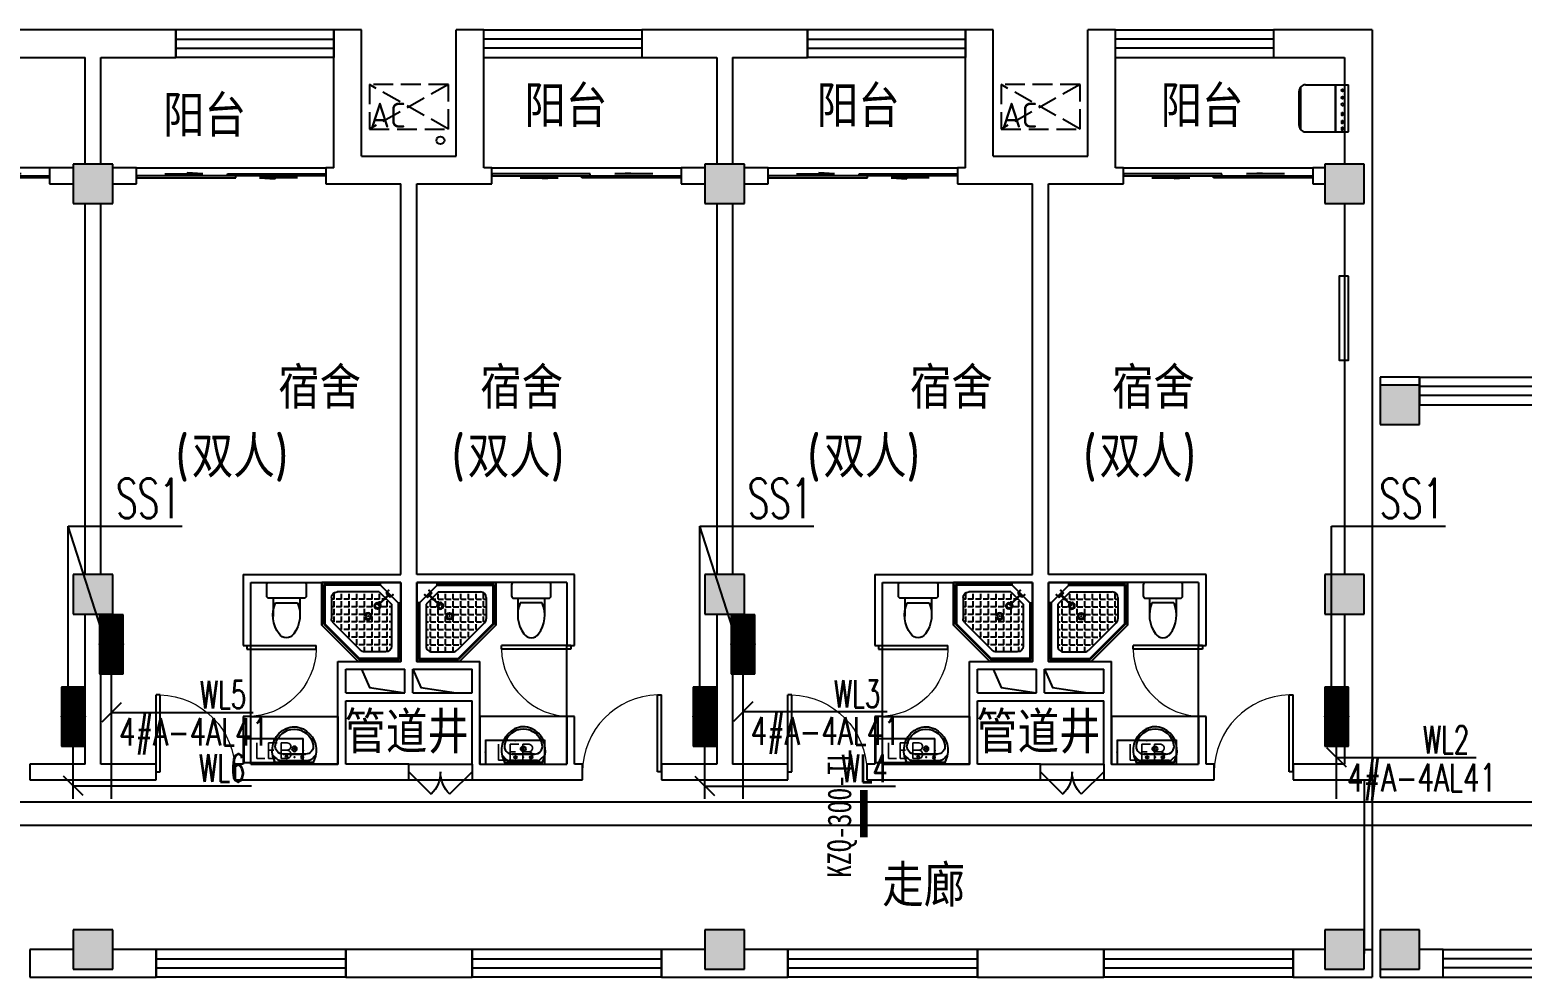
# Model space of a CAD drawing. Extents: x 1725663 to 4653551, y -550461 to 248782.
# Drawn here: x 2091750 to 2110650, y -459237 to -447237 of the extents above; entities that cross this region are included whole.
import ezdxf
from ezdxf.enums import TextEntityAlignment as Align

# ---------------------------------------------------------------- set-up
doc = ezdxf.new("R2010")
doc.units = 0
doc.header["$LTSCALE"] = 1000
doc.linetypes.add('DASH', pattern=[0.35, 0.25, -0.1])
for name, color, linetype in [('0-底图', 7, 'Continuous'), ('0000集水坑', 4, 'Continuous'), ('A-Fixt', 81, 'Continuous'), ('CABLETRAY', 4, 'Continuous'), ('CLAYER', 7, 'Continuous'), ('COLUMN', 255, 'Continuous'), ('DIM-照明', 3, 'Continuous'), ('DIM-箱柜', 7, 'Continuous'), ('DOOR_FIRE', 4, 'Continuous'), ('EQUIP-箱柜', 3, 'Continuous'), ('fur', 253, 'Continuous'), ('PUB_HATCH', 8, 'Continuous'), ('PUB_TEXT', 7, 'Continuous'), ('TEL_TEXT', 7, 'Continuous'), ('WALL', 2, 'Continuous'), ('WINDOW', 4, 'Continuous'), ('WIRE-照明', 6, 'Continuous'), ('抗震支吊架', 2, 'Continuous'), ('洁具', 213, 'Continuous'), ('空调外机', 211, 'Continuous'), ('配景', 3, 'Continuous')]:
    doc.layers.add(name, color=color, linetype=linetype)
doc.styles.add('_TEL_DIM', font='SIMPLEX', dxfattribs={"width": 0.8, "height": 3.5, "bigfont": 'HZTXT'})
doc.styles.add('kzcad', font='', dxfattribs={"width": 0.8})
doc.styles.get("Standard").update_dxf_attribs({"font": 'geniso.shx', "bigfont": 'hztxt.shx'})
doc.styles.get('kzcad').set_extended_font_data('SimSun')

# ---------------------------------------------------------------- blocks, each defined once
blk = doc.blocks.new('*X490')
at = {"color": 0}
for p, q in [((-250, 33), (-83, 200)), ((-250, 68), (-118, 200)), ((-250, 104), (-154, 200)), ((-250, 139), (-189, 200)), ((-250, 174), (-224, 200)), ((-247, 0), (-47, 200)), ((-212, 0), (-12, 200)), ((-177, 0), (23, 200)), ((-141, 0), (59, 200)), ((-106, 0), (94, 200)), ((-71, 0), (129, 200)), ((-35, 0), (165, 200)), ((0, 0), (200, 200)), ((35, 0), (235, 200)), ((71, 0), (250, 179)), ((106, 0), (250, 144)), ((141, 0), (250, 109)), ((177, 0), (250, 73)), ((212, 0), (250, 38)), ((247, 0), (250, 3))]:
    blk.add_line(p, q, dxfattribs=at)
blk = doc.blocks.new('$equip$00002943')
for p, q in [((-0.75, 0.6), (-0.75, 0)), ((0.75, 0.6), (-0.75, 0.6)), ((0.75, 0), (0.75, 0.6)), ((-0.75, 0), (0.75, 0))]:
    blk.add_line(p, q)
for points, const_width in [([(-0.75, 0.3), (0.75, 0.3)], 0.6), ([(-0.75, 0.6), (-0.75, 0), (0.75, 0), (0.75, 0.6), (-0.75, 0.6), (-0.75, 0)], 0.02)]:
    blk.add_lwpolyline(points, dxfattribs=dict(const_width=const_width))
for p in [(0, 0.6), (-0.75, 0.3), (0, 0), (0.75, 0.3)]:
    blk.add_point(p)
at = {"xscale": 0.00300000000061118, "yscale": 0.00300000000061118, "zscale": 0.00300000000061118}
blk.add_blockref('*X490', (0, 0), dxfattribs=at)
at = {"color": 7, "style": '_TEL_DIM', "flags": 1}
for tag in ['A', 'REMARK']:
    blk.add_attdef(tag, text='', height=0.00002, dxfattribs=at).set_placement((0, 0), align=Align.MIDDLE_CENTER)
blk = doc.blocks.new('$equip$00002908')
for p, q in [((0.75, 0.6), (-0.75, 0.6)), ((-0.75, 0.6), (-0.75, 0)), ((0.75, 0), (0.75, 0.6)), ((-0.75, 0), (0.75, 0))]:
    blk.add_line(p, q)
at = {"const_width": 0.04}
blk.add_lwpolyline([(-0.75, 0.6), (-0.75, 0), (0.75, 0), (0.75, 0.6), (-0.75, 0.6), (-0.75, 0)], dxfattribs=at)
for p in [(0, 0.6), (-0.75, 0.3), (0, 0), (0.75, 0.3)]:
    blk.add_point(p)
at = {"color": 7, "style": '_TEL_DIM'}
blk.add_attdef('$TEXT$', text='', height=0.4, dxfattribs=at).set_placement((0, 0.3), align=Align.MIDDLE_CENTER)
at = {"color": 7, "style": '_TEL_DIM', "flags": 1}
for tag in ['A', 'REMARK']:
    blk.add_attdef(tag, text='', height=0.00002, dxfattribs=at).set_placement((0, 0), align=Align.MIDDLE_CENTER)
blk = doc.blocks.new('2t21gqw')
at = {"layer": '0000集水坑'}
blk.add_circle((36400, 400), 50, dxfattribs=at)
blk = doc.blocks.new('1F平面-CAD导入_dwg_Drawing4_t3_dwg_$plan$00001613-474159-1F-927810-1F')
at = {"layer": '洁具'}
for p, q in [((-30, 250), (-170, 250)), ((-200, 170), (-430, 170)), ((-260, -140), (-260, 140)), ((-200, -170), (-200, -220)), ((-170, -250), (-30, -250))]:
    blk.add_line(p, q, dxfattribs=at)
for points in [[(-200, 220), (-200, 170), (-200, -170), (-430, -170)], [(0, -220), (0, 220)]]:
    blk.add_lwpolyline(points, dxfattribs=at)
for centre, radius, start, end in [((-170, 220), 30, 90, 180), ((-30, 220), 30, 0, 90), ((-590, 0), 110, 123.4509, 236.5491), ((-413, -227), 398, 67.4505, 126.6381), ((-413, 227), 398, 233.3619, 292.5495), ((-170, -220), 30, 180, 270), ((-30, -220), 30, 270, 0)]:
    blk.add_arc(centre, radius, start, end, dxfattribs=at)
blk = doc.blocks.new('$lvtry$00000169')
at = {"color": 0}
for p, q in [((259, -36), (259, 0)), ((259, -36), (36, -259)), ((276, -120), (120, -276)), ((144, -151), (291, -298)), ((151, -144), (298, -291)), ((259, -24), (976, -24)), ((259, -36), (964, -36)), ((270, -213), (270, -143)), ((276, -120), (808, -120)), ((366, -213), (366, -143)), ((462, -213), (462, -143)), ((558, -213), (558, -143)), ((655, -213), (655, -143)), ((751, -213), (751, -143)), ((847, -213), (847, -143)), ((964, -36), (976, -24)), ((964, -36), (964, -525)), ((976, -24), (976, -530)), ((36, -259), (0, -259)), ((24, -259), (24, -976)), ((36, -259), (36, -964)), ((120, -276), (120, -808)), ((120, -309), (147, -309)), ((173, -309), (173, -239)), ((173, -309), (243, -309)), ((173, -405), (173, -335)), ((183, -213), (205, -213)), ((220, -213), (243, -213)), ((270, -213), (340, -213)), ((270, -263), (270, -239)), ((270, -405), (270, -335)), ((334, -309), (340, -309)), ((366, -213), (436, -213)), ((366, -309), (366, -239)), ((366, -309), (436, -309)), ((366, -405), (366, -335)), ((462, -213), (532, -213)), ((462, -309), (462, -239)), ((462, -309), (532, -309)), ((462, -405), (462, -335)), ((558, -213), (628, -213)), ((558, -309), (558, -239)), ((558, -309), (628, -309)), ((558, -405), (558, -335)), ((655, -213), (725, -213)), ((655, -309), (655, -239)), ((655, -309), (725, -309)), ((655, -405), (655, -335)), ((751, -213), (821, -213)), ((751, -309), (751, -239)), ((751, -309), (821, -309)), ((751, -405), (751, -335)), ((847, -213), (880, -213)), ((847, -309), (847, -239)), ((847, -309), (880, -309)), ((847, -405), (847, -335)), ((880, -192), (880, -460)), ((120, -405), (147, -405)), ((120, -501), (147, -501)), ((173, -405), (243, -405)), ((173, -501), (173, -431)), ((173, -501), (243, -501)), ((173, -598), (173, -528)), ((270, -405), (340, -405)), ((270, -501), (270, -431)), ((270, -501), (340, -501)), ((270, -598), (270, -528)), ((366, -405), (379, -405)), ((366, -501), (366, -431)), ((366, -501), (436, -501)), ((366, -598), (366, -528)), ((462, -405), (532, -405)), ((462, -501), (462, -431)), ((462, -501), (532, -501)), ((462, -598), (462, -528)), ((859, -511), (511, -859)), ((964, -525), (525, -964)), ((976, -530), (530, -976)), ((558, -405), (628, -405)), ((558, -501), (558, -431)), ((558, -501), (628, -501)), ((558, -598), (558, -528)), ((655, -405), (725, -405)), ((655, -501), (655, -431)), ((655, -501), (725, -501)), ((655, -598), (655, -528)), ((751, -405), (821, -405)), ((751, -501), (751, -431)), ((751, -501), (821, -501)), ((751, -598), (751, -528)), ((847, -405), (880, -405)), ((847, -501), (847, -431)), ((847, -501), (867, -501)), ((964, -525), (976, -530)), ((120, -598), (147, -598)), ((120, -694), (147, -694)), ((173, -598), (243, -598)), ((173, -694), (173, -624)), ((173, -694), (243, -694)), ((173, -790), (173, -720)), ((270, -598), (340, -598)), ((270, -694), (270, -624)), ((270, -694), (340, -694)), ((270, -790), (270, -720)), ((366, -598), (436, -598)), ((366, -694), (366, -624)), ((366, -694), (436, -694)), ((366, -790), (366, -720)), ((462, -598), (532, -598)), ((462, -694), (462, -624)), ((462, -694), (532, -694)), ((462, -790), (462, -720)), ((558, -598), (628, -598)), ((558, -694), (558, -624)), ((558, -694), (628, -694)), ((558, -790), (558, -720)), ((655, -598), (725, -598)), ((655, -694), (655, -624)), ((655, -694), (676, -694)), ((751, -598), (773, -598)), ((120, -790), (147, -790)), ((173, -790), (243, -790)), ((173, -878), (173, -816)), ((192, -880), (460, -880)), ((270, -790), (340, -790)), ((270, -880), (270, -816)), ((366, -790), (436, -790)), ((366, -880), (366, -816)), ((462, -790), (532, -790)), ((462, -880), (462, -816)), ((558, -790), (580, -790)), ((36, -964), (24, -976)), ((24, -976), (530, -976)), ((36, -964), (525, -964)), ((525, -964), (530, -976))]:
    blk.add_line(p, q, dxfattribs=at)
blk.add_lwpolyline([(0, 0), (0, -1000), (540, -1000), (1000, -540), (1000, 0)], close=True)
for points in [[(0, 0), (0, -1000)], [(0, 0), (1000, 0)], [(1000, 0), (1000, -540)], [(136, -190), (148, -178), (132, -162), (121, -174)], [(190, -136), (178, -148), (162, -132), (174, -121)], [(1000, -540), (540, -1000)], [(0, -1000), (540, -1000)]]:
    blk.add_lwpolyline(points, close=True, dxfattribs=at)
for radius in [43.8, 31.1]:
    blk.add_circle((416, -428), radius, dxfattribs=at)
for centre, radius, start, end in [((808, -192), 72, 0, 90), ((296, -296), 40.6, 142.583, 128.4197), ((296, -296), 28.6, 145.828, 125.6599), ((808, -460), 72, 315, 0), ((192, -808), 72, 180, 270), ((460, -808), 72, 270, 315)]:
    blk.add_arc(centre, radius, start, end, dxfattribs=at)
for p in [(103, -156, 0), (156, -102, 0), (416, -428, 0)]:
    blk.add_point(p, dxfattribs=at)
blk = doc.blocks.new('$lvtry$00000178')
at = {"color": 0}
for p, q in [((-238, 0), (238, 0)), ((-214, -36), (-272, -91)), ((-180, -23), (180, -23)), ((-142, -105), (140, -105)), ((140, -105), (-142, -105)), ((216, -37), (268, -91))]:
    blk.add_line(p, q, dxfattribs=at)
blk.add_lwpolyline([(-104, -430, 0.224698), (110, -425, 0.348046), (269, -79), (239, 0), (-241, 0), (-271, -79, 0.356844)], format="xyb", close=True, dxfattribs=at)
for centre, radius in [((-100, -65), 16.3), ((1, -172), 31.6), ((100, -65), 16.3)]:
    blk.add_circle(centre, radius, dxfattribs=at)
at = {"color": 0, "lineweight": 13}
blk.add_circle((1, -172), 23, dxfattribs=at)
at = {"color": 0}
for centre, radius, start, end in [((-142, -205), 100, 90, 190.5602), ((-180, -73), 50, 90, 133.181), ((140, -205), 100, 349.4398, 90), ((180, -73), 50, 44.5607, 90), ((-1, -179), 243, 190.5602, 349.4398)]:
    blk.add_arc(centre, radius, start, end, dxfattribs=at)
for p in [(0, -65), (1, -172)]:
    blk.add_point(p, dxfattribs=at)
blk = doc.blocks.new('A$C70365C93')
at = {"layer": '洁具'}
blk.add_lwpolyline([(-1900, 2300), (-1900, 1700), (-800, 1700), (-800, 2300)], close=True, dxfattribs=at)
blk.add_blockref('$lvtry$00000178', (-1350, 2280), dxfattribs=at)
at = {"layer": '洁具', "rotation": 180}
blk.add_blockref('$lvtry$00000169', (0, 0), dxfattribs=at)
at = {"layer": '洁具', "extrusion": (0, 0, -1), "xscale": -1, "zscale": -1, "rotation": 90}
blk.add_blockref('1F平面-CAD导入_dwg_Drawing4_t3_dwg_$plan$00001613-474159-1F-927810-1F', (1450, 0), dxfattribs=at)
blk = doc.blocks.new('A$C61295E98')
at = {"color": 3}
for p, q in [((544, 598), (0, 598)), ((0, 598), (0, 0)), ((161, 598), (161, 0)), ((170, 0), (170, 598)), ((603, 572), (603, 26)), ((624, 518), (624, 80)), ((544, 0), (0, 0))]:
    blk.add_line(p, q, dxfattribs=at)
for points in [[(82, 540), (75, 540), (75, 577), (82, 577)], [(82, 453), (75, 453), (75, 490), (82, 490)], [(82, 353), (75, 353), (75, 389), (82, 389)]]:
    blk.add_lwpolyline(points, close=True, dxfattribs=at)
for centre in [(74, 250), (74, 164), (74, 71)]:
    blk.add_circle(centre, 15.7, dxfattribs=at)
for centre, start, end in [((544, 518), 360, 90), ((544, 80), 270, 0)]:
    blk.add_arc(centre, 80, start, end, dxfattribs=at)
blk = doc.blocks.new('A$Cf5a72a1b')
at = {"layer": '空调外机', "linetype": 'DASH'}
for p, q in [((1000, 563), (0, 0)), ((1000, 0), (0, 563))]:
    blk.add_line(p, q, dxfattribs=at)
blk.add_lwpolyline([(1000, 563), (0, 563), (0, 0), (1000, 0)], close=True, dxfattribs=at)
at = {"layer": 'PUB_TEXT'}
blk.add_text('AC', height=315, dxfattribs=at).set_placement((5, 18))
blk = doc.blocks.new('$WINLIB2D$00000001')
at = {"color": 0}
for points in [[(-0.5, 0.5), (-0.5, -0.5)], [(-0.5, 0.5), (0.5, 0.5)], [(0.5, -0.5), (0.5, 0.5)], [(0.5, 0.1667), (-0.5, 0.1667)], [(0.5, -0.1667), (-0.5, -0.1667)], [(-0.5, -0.5), (0.5, -0.5)]]:
    blk.add_lwpolyline(points, dxfattribs=at)
blk = doc.blocks.new('$DorLib2D$00000131')
at = {"color": 0, "linetype": 'Continuous'}
for p, q in [((0.15, 0.125), (0.2319, 0.1973)), ((0.2319, 0.1973), (0.2319, 0.125)), ((-0.5, 0.125), (-0.5, 0)), ((0.0192, 0.125), (-0.5, 0.125)), ((0.0192, 0), (0.0192, 0.125)), ((0.35, 0.125), (0.15, 0.125)), ((-0.5, 0), (0.0192, 0)), ((-0.024, 0), (0.5, 0)), ((-0.024, -0.125), (-0.024, 0)), ((0.5, 0), (0.5, -0.125)), ((-0.35, -0.125), (-0.15, -0.125)), ((-0.2319, -0.1973), (-0.2319, -0.125)), ((-0.15, -0.125), (-0.2319, -0.1973)), ((0.5, -0.125), (-0.024, -0.125))]:
    blk.add_line(p, q, dxfattribs=at)
blk = doc.blocks.new('$DorLib2D$00000116')
at = {"color": 0}
for p, q in [((-0.5, 0), (-0.146, 0.354)), ((0.5, 0), (0.146, 0.354))]:
    blk.add_line(p, q, dxfattribs=at)
for centre, start, end in [((-0.5, 0), 0, 45), ((0.5, 0), 135, 180)]:
    blk.add_arc(centre, 0.5, start, end, dxfattribs=at)
blk = doc.blocks.new('$DorLib2D$00000001')
for p, q in [((0.45, 0.975), (0.5, 0.975)), ((0.45, 0), (0.45, 0.975)), ((0.5, 0), (0.5, 0.975)), ((0.5, 0), (0.45, 0))]:
    blk.add_line(p, q)
at = {"lineweight": 13}
blk.add_arc((0.475, 0), 0.975, 91.4693, 180, dxfattribs=at)
blk = doc.blocks.new('gkhkjk')
at = {"layer": 'PUB_HATCH'}
for points in [[(1529557, -367803.8), (1529057, -367803.8), (1529057, -368303.8), (1529557, -368303.8)], [(1537557, -367803.8), (1537057, -367803.8), (1537057, -368303.8), (1537557, -368303.8)], [(1545407, -367803.8), (1544907, -367803.8), (1544907, -368303.8), (1545407, -368303.8)], [(1546107, -370603.8), (1545607, -370603.8), (1545607, -371103.8), (1546107, -371103.8)], [(1529557, -373003.8), (1529057, -373003.8), (1529057, -373503.8), (1529557, -373503.8)], [(1537557, -373003.8), (1537057, -373003.8), (1537057, -373503.8), (1537557, -373503.8)], [(1545407, -373003.8), (1544907, -373003.8), (1544907, -373503.8), (1545407, -373503.8)], [(1529557, -377503.8), (1529057, -377503.8), (1529057, -378003.8), (1529557, -378003.8)], [(1537557, -377503.8), (1537057, -377503.8), (1537057, -378003.8), (1537557, -378003.8)], [(1545407, -377503.8), (1544907, -377503.8), (1544907, -378003.8), (1545407, -378003.8)], [(1546107, -377503.8), (1545607, -377503.8), (1545607, -378003.8), (1546107, -378003.8)]]:
    blk.add_hatch(color=256, dxfattribs=at).paths.add_polyline_path(points)
for points in [[(1532707, -374203.8), (1532810.6, -374434.1), (1533257, -374503.8)], [(1533357, -374203.8), (1533460.6, -374434.1), (1533907, -374503.8)], [(1540707, -374203.8), (1540810.6, -374434.1), (1541257, -374503.8)], [(1541357, -374203.8), (1541460.6, -374434.1), (1541907, -374503.8)]]:
    blk.add_lwpolyline(points)
at = {"layer": 'A-Fixt'}
blk.add_lwpolyline([(1545207, -369222.6), (1545090.3, -369222.6), (1545090.3, -370289.1), (1545207, -370289.1)], close=True, dxfattribs=at)
at = {"layer": 'COLUMN'}
for p, q in [((1529557, -367803.8), (1529057, -367803.8)), ((1529057, -367803.8), (1529057, -368303.8)), ((1529557, -368303.8), (1529557, -367803.8)), ((1537557, -367803.8), (1537057, -367803.8)), ((1537057, -367803.8), (1537057, -368303.8)), ((1537557, -368303.8), (1537557, -367803.8)), ((1545407, -367803.8), (1544907, -367803.8)), ((1544907, -367803.8), (1544907, -368303.8)), ((1545407, -368303.8), (1545407, -367803.8)), ((1529057, -368303.8), (1529557, -368303.8)), ((1537057, -368303.8), (1537557, -368303.8)), ((1544907, -368303.8), (1545407, -368303.8)), ((1546107, -370603.8), (1545607, -370603.8)), ((1545607, -370603.8), (1545607, -371103.8)), ((1546107, -371103.8), (1546107, -370603.8)), ((1545607, -371103.8), (1546107, -371103.8)), ((1529557, -373003.8), (1529057, -373003.8)), ((1529057, -373003.8), (1529057, -373503.8)), ((1529557, -373503.8), (1529557, -373003.8)), ((1537557, -373003.8), (1537057, -373003.8)), ((1537057, -373003.8), (1537057, -373503.8)), ((1537557, -373503.8), (1537557, -373003.8)), ((1545407, -373003.8), (1544907, -373003.8)), ((1544907, -373003.8), (1544907, -373503.8)), ((1545407, -373503.8), (1545407, -373003.8)), ((1529057, -373503.8), (1529557, -373503.8)), ((1537057, -373503.8), (1537557, -373503.8)), ((1544907, -373503.8), (1545407, -373503.8)), ((1529557, -377503.8), (1529057, -377503.8)), ((1529057, -377503.8), (1529057, -378003.8)), ((1529557, -378003.8), (1529557, -377503.8)), ((1537557, -377503.8), (1537057, -377503.8)), ((1537057, -377503.8), (1537057, -378003.8)), ((1537557, -378003.8), (1537557, -377503.8)), ((1545407, -377503.8), (1544907, -377503.8)), ((1544907, -377503.8), (1544907, -378003.8)), ((1545407, -378003.8), (1545407, -377503.8)), ((1546107, -377503.8), (1545607, -377503.8)), ((1545607, -377503.8), (1545607, -378003.8)), ((1546107, -378003.8), (1546107, -377503.8)), ((1529057, -378003.8), (1529557, -378003.8)), ((1537057, -378003.8), (1537557, -378003.8)), ((1544907, -378003.8), (1545407, -378003.8)), ((1545607, -378003.8), (1546107, -378003.8))]:
    blk.add_line(p, q, dxfattribs=at)
at = {"layer": 'DOOR_FIRE'}
for p, q in [((1533307, -375403.8), (1534107, -375403.8)), ((1541307, -375403.8), (1542107, -375403.8)), ((1533307, -375603.8), (1534107, -375603.8)), ((1541307, -375603.8), (1542107, -375603.8))]:
    blk.add_line(p, q, dxfattribs=at)
at = {"layer": 'fur'}
for p, q in [((1545507, -371103.8), (1545507, -377803.8)), ((1545407, -375603.8), (1545407, -377803.8))]:
    blk.add_line(p, q, dxfattribs=at)
at = {"layer": 'WALL'}
for p, q in [((1529307, -366103.8), (1528257, -366103.8)), ((1530357, -366103.8), (1529307, -366103.8)), ((1530357, -366453.8), (1530357, -366103.8)), ((1532707, -366103.8), (1532357, -366103.8)), ((1532357, -366103.8), (1532357, -366453.8)), ((1532707, -367703.8), (1532707, -366103.8)), ((1534257, -366103.8), (1533907, -366103.8)), ((1533907, -367703.8), (1533907, -366103.8)), ((1534257, -366453.8), (1534257, -366103.8)), ((1537307, -366103.8), (1536257, -366103.8)), ((1536257, -366103.8), (1536257, -366453.8)), ((1538357, -366103.8), (1537307, -366103.8)), ((1538357, -366453.8), (1538357, -366103.8)), ((1540707, -366103.8), (1540357, -366103.8)), ((1540357, -366103.8), (1540357, -366453.8)), ((1540707, -367703.8), (1540707, -366103.8)), ((1542257, -366103.8), (1541907, -366103.8)), ((1541907, -367703.8), (1541907, -366103.8)), ((1542257, -366453.8), (1542257, -366103.8)), ((1545507, -366103.8), (1544257, -366103.8)), ((1544257, -366103.8), (1544257, -366453.8)), ((1545507, -366103.8), (1545507, -367903.8)), ((1528257, -366453.8), (1529207, -366453.8)), ((1529207, -367803.8), (1529207, -366453.8)), ((1529407, -366453.8), (1530357, -366453.8)), ((1529407, -367803.8), (1529407, -366453.8)), ((1532357, -367853.8), (1532357, -366453.8)), ((1534257, -367853.8), (1534257, -366453.8)), ((1536257, -366453.8), (1537207, -366453.8)), ((1537207, -366453.8), (1537207, -367803.8)), ((1537407, -366453.8), (1538357, -366453.8)), ((1537407, -366453.8), (1537407, -367803.8)), ((1540357, -367853.8), (1540357, -366453.8)), ((1542257, -367853.8), (1542257, -366453.8)), ((1544257, -366453.8), (1545157, -366453.8)), ((1545157, -366453.8), (1545157, -367803.8)), ((1532707, -367703.8), (1533307, -367703.8)), ((1533307, -367703.8), (1533907, -367703.8)), ((1540707, -367703.8), (1541307, -367703.8)), ((1541307, -367703.8), (1541907, -367703.8)), ((1529057, -367853.8), (1528757, -367853.8)), ((1528757, -367853.8), (1528757, -368053.8)), ((1529857, -367853.8), (1529557, -367853.8)), ((1529857, -368053.8), (1529857, -367853.8)), ((1532357, -367853.8), (1532257, -367853.8)), ((1532257, -367853.8), (1532257, -368053.8)), ((1534357, -367853.8), (1534257, -367853.8)), ((1534357, -368053.8), (1534357, -367853.8)), ((1537057, -367853.8), (1536757, -367853.8)), ((1536757, -367853.8), (1536757, -368053.8)), ((1537857, -367853.8), (1537557, -367853.8)), ((1537857, -368053.8), (1537857, -367853.8)), ((1540357, -367853.8), (1540257, -367853.8)), ((1540257, -367853.8), (1540257, -368053.8)), ((1542357, -367853.8), (1542257, -367853.8)), ((1542357, -368053.8), (1542357, -367853.8)), ((1544907, -367853.8), (1544757, -367853.8)), ((1544757, -367853.8), (1544757, -368053.8)), ((1545507, -367903.8), (1545507, -373153.8)), ((1528757, -368053.8), (1529057, -368053.8)), ((1529557, -368053.8), (1529857, -368053.8)), ((1532257, -368053.8), (1532607, -368053.8)), ((1532607, -368053.8), (1533207, -368053.8)), ((1533207, -373003.8), (1533207, -368053.8)), ((1533407, -368053.8), (1534007, -368053.8)), ((1533407, -373003.8), (1533407, -368053.8)), ((1534007, -368053.8), (1534357, -368053.8)), ((1536757, -368053.8), (1537057, -368053.8)), ((1537557, -368053.8), (1537857, -368053.8)), ((1540257, -368053.8), (1540607, -368053.8)), ((1540607, -368053.8), (1541207, -368053.8)), ((1541207, -373003.8), (1541207, -368053.8)), ((1541407, -368053.8), (1542007, -368053.8)), ((1541407, -373003.8), (1541407, -368053.8)), ((1542007, -368053.8), (1542357, -368053.8)), ((1544757, -368053.8), (1544907, -368053.8)), ((1529207, -373003.8), (1529207, -368303.8)), ((1529407, -373003.8), (1529407, -368303.8)), ((1537207, -368303.8), (1537207, -373003.8)), ((1537407, -368303.8), (1537407, -373003.8)), ((1545157, -368303.8), (1545157, -373003.8)), ((1546107, -370503.8), (1545607, -370503.8)), ((1545607, -370503.8), (1545607, -370603.8)), ((1546107, -370603.8), (1546107, -370503.8)), ((1531207, -373003.8), (1533207, -373003.8)), ((1531207, -373003.8), (1531207, -373903.8)), ((1535407, -373003.8), (1533407, -373003.8)), ((1535407, -373903.8), (1535407, -373003.8)), ((1539207, -373003.8), (1541207, -373003.8)), ((1539207, -373003.8), (1539207, -373903.8)), ((1543407, -373003.8), (1541407, -373003.8)), ((1543407, -373903.8), (1543407, -373003.8)), ((1531307, -373103.8), (1533207, -373103.8)), ((1531307, -373903.8), (1531307, -373103.8)), ((1533207, -374103.8), (1533207, -373103.8)), ((1533407, -374103.8), (1533407, -373103.8)), ((1535307, -373103.8), (1533407, -373103.8)), ((1535307, -373103.8), (1535307, -373903.8)), ((1539307, -373103.8), (1541207, -373103.8)), ((1539307, -373903.8), (1539307, -373103.8)), ((1541207, -374103.8), (1541207, -373103.8)), ((1541407, -374103.8), (1541407, -373103.8)), ((1543307, -373103.8), (1541407, -373103.8)), ((1543307, -373103.8), (1543307, -373903.8)), ((1545507, -373153.8), (1545507, -375603.8)), ((1529207, -375403.8), (1529207, -373503.8)), ((1529407, -375403.8), (1529407, -373503.8)), ((1537207, -373503.8), (1537207, -375403.8)), ((1537407, -373503.8), (1537407, -375403.8)), ((1545157, -373503.8), (1545157, -375403.8)), ((1531207, -373903.8), (1531307, -373903.8)), ((1535307, -373903.8), (1535407, -373903.8)), ((1539207, -373903.8), (1539307, -373903.8)), ((1543307, -373903.8), (1543407, -373903.8)), ((1532407, -374103.8), (1533207, -374103.8)), ((1532407, -374603.8), (1532407, -374103.8)), ((1532507, -374203.8), (1533257, -374203.8)), ((1532507, -374503.8), (1532507, -374203.8)), ((1533257, -374503.8), (1533257, -374203.8)), ((1533357, -374203.8), (1534107, -374203.8)), ((1533357, -374503.8), (1533357, -374203.8)), ((1533407, -374103.8), (1534207, -374103.8)), ((1534107, -374503.8), (1534107, -374203.8)), ((1534207, -374603.8), (1534207, -374103.8)), ((1540407, -374103.8), (1541207, -374103.8)), ((1540407, -374603.8), (1540407, -374103.8)), ((1540507, -374203.8), (1541257, -374203.8)), ((1540507, -374503.8), (1540507, -374203.8)), ((1541257, -374503.8), (1541257, -374203.8)), ((1541357, -374203.8), (1542107, -374203.8)), ((1541357, -374503.8), (1541357, -374203.8)), ((1541407, -374103.8), (1542207, -374103.8)), ((1542107, -374503.8), (1542107, -374203.8)), ((1542207, -374603.8), (1542207, -374103.8)), ((1532507, -374503.8), (1533257, -374503.8)), ((1533357, -374503.8), (1534107, -374503.8)), ((1540507, -374503.8), (1541257, -374503.8)), ((1541357, -374503.8), (1542107, -374503.8)), ((1532407, -375403.8), (1532407, -374603.8)), ((1532507, -374603.8), (1533307, -374603.8)), ((1532507, -375403.8), (1532507, -374603.8)), ((1533307, -374603.8), (1534107, -374603.8)), ((1534107, -375403.8), (1534107, -374603.8)), ((1534207, -375403.8), (1534207, -374603.8)), ((1540407, -375403.8), (1540407, -374603.8)), ((1540507, -374603.8), (1541307, -374603.8)), ((1540507, -375403.8), (1540507, -374603.8)), ((1541307, -374603.8), (1542107, -374603.8)), ((1542107, -375403.8), (1542107, -374603.8)), ((1542207, -375403.8), (1542207, -374603.8)), ((1531307, -374803.8), (1531207, -374803.8)), ((1531207, -374803.8), (1531207, -375403.8)), ((1531307, -375403.8), (1531307, -374803.8)), ((1535407, -374803.8), (1535307, -374803.8)), ((1535307, -374803.8), (1535307, -375403.8)), ((1535407, -375403.8), (1535407, -374803.8)), ((1539307, -374803.8), (1539207, -374803.8)), ((1539207, -374803.8), (1539207, -375403.8)), ((1539307, -375403.8), (1539307, -374803.8)), ((1543407, -374803.8), (1543307, -374803.8)), ((1543307, -374803.8), (1543307, -375403.8)), ((1543407, -375403.8), (1543407, -374803.8)), ((1529207, -375403.8), (1528507, -375403.8)), ((1528507, -375403.8), (1528507, -375603.8)), ((1530107, -375403.8), (1529407, -375403.8)), ((1530107, -375603.8), (1530107, -375403.8)), ((1531207, -375403.8), (1531107, -375403.8)), ((1531107, -375403.8), (1531107, -375603.8)), ((1531307, -375403.8), (1532407, -375403.8)), ((1533307, -375403.8), (1532507, -375403.8)), ((1533307, -375603.8), (1533307, -375403.8)), ((1534107, -375403.8), (1534107, -375603.8)), ((1534207, -375403.8), (1535307, -375403.8)), ((1535507, -375403.8), (1535407, -375403.8)), ((1535507, -375603.8), (1535507, -375403.8)), ((1537207, -375403.8), (1536507, -375403.8)), ((1536507, -375403.8), (1536507, -375603.8)), ((1538107, -375403.8), (1537407, -375403.8)), ((1538107, -375603.8), (1538107, -375403.8)), ((1539207, -375403.8), (1539107, -375403.8)), ((1539107, -375403.8), (1539107, -375603.8)), ((1539307, -375403.8), (1540407, -375403.8)), ((1541307, -375403.8), (1540507, -375403.8)), ((1541307, -375603.8), (1541307, -375403.8)), ((1542107, -375403.8), (1542107, -375603.8)), ((1542207, -375403.8), (1543307, -375403.8)), ((1543507, -375403.8), (1543407, -375403.8)), ((1543507, -375603.8), (1543507, -375403.8)), ((1545157, -375403.8), (1544507, -375403.8)), ((1544507, -375403.8), (1544507, -375603.8)), ((1528507, -375603.8), (1529307, -375603.8)), ((1529307, -375603.8), (1530107, -375603.8)), ((1531107, -375603.8), (1531207, -375603.8)), ((1531207, -375603.8), (1532407, -375603.8)), ((1532407, -375603.8), (1533307, -375603.8)), ((1534107, -375603.8), (1534207, -375603.8)), ((1534207, -375603.8), (1535407, -375603.8)), ((1535407, -375603.8), (1535507, -375603.8)), ((1536507, -375603.8), (1537307, -375603.8)), ((1537307, -375603.8), (1538107, -375603.8)), ((1539107, -375603.8), (1539207, -375603.8)), ((1539207, -375603.8), (1540407, -375603.8)), ((1540407, -375603.8), (1541307, -375603.8)), ((1542107, -375603.8), (1542207, -375603.8)), ((1542207, -375603.8), (1543407, -375603.8)), ((1543407, -375603.8), (1543507, -375603.8)), ((1544507, -375603.8), (1545507, -375603.8)), ((1529057, -377753.8), (1528507, -377753.8)), ((1528507, -377753.8), (1528507, -378103.8)), ((1530107, -377753.8), (1529557, -377753.8)), ((1530107, -378103.8), (1530107, -377753.8)), ((1534107, -377753.8), (1532507, -377753.8)), ((1532507, -377753.8), (1532507, -378103.8)), ((1534107, -378103.8), (1534107, -377753.8)), ((1537057, -377753.8), (1536507, -377753.8)), ((1536507, -377753.8), (1536507, -378103.8)), ((1538107, -377753.8), (1537557, -377753.8)), ((1538107, -378103.8), (1538107, -377753.8)), ((1542107, -377753.8), (1540507, -377753.8)), ((1540507, -377753.8), (1540507, -378103.8)), ((1542107, -378103.8), (1542107, -377753.8)), ((1544907, -377753.8), (1544507, -377753.8)), ((1544507, -377753.8), (1544507, -378103.8)), ((1545407, -377753.8), (1545507, -377753.8)), ((1545507, -377753.8), (1545507, -378103.8)), ((1546407, -377753.8), (1546107, -377753.8)), ((1546407, -378103.8), (1546407, -377753.8)), ((1528507, -378103.8), (1529307, -378103.8)), ((1529307, -378103.8), (1530107, -378103.8)), ((1532507, -378103.8), (1534107, -378103.8)), ((1536507, -378103.8), (1537307, -378103.8)), ((1537307, -378103.8), (1538107, -378103.8)), ((1540507, -378103.8), (1542107, -378103.8)), ((1544507, -378103.8), (1545157, -378103.8)), ((1545157, -378103.8), (1545507, -378103.8)), ((1545607, -378003.8), (1545607, -378103.8)), ((1545607, -378103.8), (1546407, -378103.8))]:
    blk.add_line(p, q, dxfattribs=at)
at = {"layer": 'WINDOW'}
for p, q in [((1528757, -367853.8), (1526357, -367853.8)), ((1529857, -367853.8), (1532257, -367853.8)), ((1534357, -367853.8), (1536757, -367853.8)), ((1537857, -367853.8), (1540257, -367853.8)), ((1542357, -367853.8), (1544757, -367853.8)), ((1531307, -374803.8), (1531307, -373903.8)), ((1535307, -374803.8), (1535307, -373903.8)), ((1539307, -374803.8), (1539307, -373903.8)), ((1543307, -374803.8), (1543307, -373903.8))]:
    blk.add_line(p, q, dxfattribs=at)
for name, p in [('A$Cf5a72a1b', (1532807.5, -367360)), ('A$Cf5a72a1b', (1540807.5, -367360)), ('2t21gqw', (1497307, -367903.8))]:
    blk.add_blockref(name, p)
at = {"xscale": -1, "rotation": 180}
for p in [(1533207, -373103.8), (1541207, -373103.8)]:
    blk.add_blockref('A$C70365C93', p, dxfattribs=at)
at = {"rotation": 180}
for p in [(1533407, -373103.8), (1541407, -373103.8)]:
    blk.add_blockref('A$C70365C93', p, dxfattribs=at)
at = {"layer": 'DOOR_FIRE', "xscale": 800, "yscale": -800, "zscale": 200}
for p in [(1533707, -375503.8), (1541707, -375503.8)]:
    blk.add_blockref('$DorLib2D$00000116', p, dxfattribs=at)
at = {"layer": 'WINDOW'}
for name, p, xscale, yscale, zscale in [('$WINLIB2D$00000001', (1531357, -366278.8), -2000, -350, -2000), ('$WINLIB2D$00000001', (1535257, -366278.8), 2000, -350, 2000), ('$WINLIB2D$00000001', (1539357, -366278.8), -2000, -350, -2000), ('$WINLIB2D$00000001', (1543257, -366278.8), 2000, -350, 2000), ('$DorLib2D$00000131', (1531057, -367953.8), -2400, 200, -2400), ('$DorLib2D$00000131', (1535557, -367953.8), 2400, 200, 2400), ('$DorLib2D$00000131', (1539057, -367953.8), -2400, 200, -2400), ('$DorLib2D$00000131', (1543557, -367953.8), 2400, 200, 2400), ('$WINLIB2D$00000001', (1549582, -370678.8), 6950.000000047032, 350, 6950.000000047032), ('$DorLib2D$00000001', (1530607, -375503.8), -1000, 1000, -1000), ('$DorLib2D$00000001', (1536007, -375503.8), 1000, 1000, 1000), ('$DorLib2D$00000001', (1538607, -375503.8), -1000, 1000, -1000), ('$DorLib2D$00000001', (1544007, -375503.8), 1000, 1000, 1000), ('$WINLIB2D$00000001', (1547607, -377928.8), 2400, -350, 2400)]:
    blk.add_blockref(name, p, dxfattribs=dict(at, xscale=xscale, yscale=yscale, zscale=zscale))
for name, p, xscale, yscale, zscale, rotation in [('$DorLib2D$00000131', (1527557, -367953.8), -2400, -200, -2400, 180), ('$DorLib2D$00000001', (1531257, -374353.8), 900, -900, 900, 90), ('$DorLib2D$00000001', (1535357, -374353.8), 900, 900, 900, 90), ('$DorLib2D$00000001', (1539257, -374353.8), 900, -900, 900, 90), ('$DorLib2D$00000001', (1543357, -374353.8), 900, 900, 900, 90), ('$WINLIB2D$00000001', (1531307, -377928.8), -2400, -350, -2400, 359.9999999999807), ('$WINLIB2D$00000001', (1535307, -377928.8), -2400, -350, -2400, 359.9999999999807), ('$WINLIB2D$00000001', (1539307, -377928.8), -2400, -350, -2400, 359.9999999999808), ('$WINLIB2D$00000001', (1543307, -377928.8), -2400, -350, -2400, 359.9999999999808)]:
    blk.add_blockref(name, p, dxfattribs=dict(at, xscale=xscale, yscale=yscale, zscale=zscale, rotation=rotation))
at = {"layer": '配景', "color": 252, "rotation": 180}
blk.add_blockref('A$C61295E98', (1545207, -366798.7), dxfattribs=at)
at = {"layer": 'CLAYER'}
for p in [(1532492.3, -375266.8), (1540492.3, -375266.8)]:
    blk.add_text('管道井', height=525, dxfattribs=at).set_placement(p)
at = {"layer": 'PUB_TEXT'}
for s, p in [('阳台', (1534770.9, -367335.7)), ('阳台', (1538474.8, -367335.7)), ('阳台', (1542828.1, -367335.7)), ('阳台', (1530195.2, -367457.9)), ('宿舍', (1531652.3, -370903.5)), ('宿舍', (1534211.1, -370903.5)), ('宿舍', (1539652.3, -370903.5)), ('宿舍', (1542211.1, -370903.5)), ('(', (1530348.8, -371775.6)), ('双人', (1530558.8, -371775.6)), (')', (1531608.8, -371775.6)), ('(', (1533844, -371775.6)), ('双人', (1534054, -371775.6)), (')', (1535104, -371775.6)), ('(', (1538348.8, -371775.6)), ('双人', (1538558.8, -371775.6)), (')', (1539608.8, -371775.6)), ('(', (1541844, -371775.6)), ('双人', (1542054, -371775.6)), (')', (1543104, -371775.6)), ('走廊', (1539303, -377208.9))]:
    blk.add_text(s, height=525, dxfattribs=at).set_placement(p)

msp = doc.modelspace()

# ---------------------------------------------------------------- linework, layer by layer
at = {"layer": 'CABLETRAY'}
for p, q in [((2069691, -457014), (2156280, -457014)), ((2069691, -457014), (2156280, -457014)), ((2156280, -457314), (2069691, -457314)), ((2156280, -457314), (2069691, -457314))]:
    msp.add_line(p, q, dxfattribs=at)
at = {"layer": 'DIM-照明'}
for p, q in [((2092907, -455760), (2092660, -456007)), ((2092907, -455760), (2092660, -456007)), ((2100907, -455749), (2100660, -455997)), ((2100907, -455749), (2100660, -455997)), ((2108424, -456577), (2108176, -456330)), ((2108424, -456577), (2108176, -456330)), ((2092424, -456937), (2092176, -456689)), ((2092424, -456937), (2092176, -456689)), ((2100424, -456940), (2100176, -456693)), ((2100424, -456940), (2100176, -456693))]:
    msp.add_line(p, q, dxfattribs=at)
for points in [[(2092784, -455883), (2093815, -455883)], [(2092784, -455883), (2093815, -455883)], [(2093815, -455883), (2094577, -455883)], [(2093815, -455883), (2094577, -455883)], [(2100784, -455873), (2101846, -455873)], [(2100784, -455873), (2101846, -455873)], [(2101846, -455873), (2102608, -455873)], [(2101846, -455873), (2102608, -455873)], [(2108300, -456454), (2109909, -456454)], [(2108300, -456454), (2109909, -456454)], [(2109909, -456454), (2110066, -456454)], [(2109909, -456454), (2110066, -456454)], [(2092300, -456813), (2093807, -456813)], [(2092300, -456813), (2093807, -456813)], [(2093807, -456813), (2094558, -456813)], [(2093807, -456813), (2094558, -456813)], [(2100300, -456817), (2101941, -456817)], [(2100300, -456817), (2101941, -456817)], [(2101941, -456817), (2102714, -456817)], [(2101941, -456817), (2102714, -456817)]]:
    msp.add_lwpolyline(points, dxfattribs=at)
at = {"layer": 'DIM-箱柜'}
for p, q in [((2092234, -455562), (2092234, -453522)), ((2092650, -454812), (2092234, -453522)), ((2092234, -453522), (2093678, -453522)), ((2092234, -455562), (2092234, -453522)), ((2092650, -454812), (2092234, -453522)), ((2092234, -453522), (2093678, -453522)), ((2100234, -455562), (2100234, -453522)), ((2100650, -454812), (2100234, -453522)), ((2100234, -453522), (2101678, -453522)), ((2100234, -455562), (2100234, -453522)), ((2100650, -454812), (2100234, -453522)), ((2100234, -453522), (2101678, -453522)), ((2108234, -455562), (2108234, -453522)), ((2108234, -455562), (2108234, -453522)), ((2108234, -453522), (2109678, -453522)), ((2108234, -455562), (2108234, -453522)), ((2108234, -455562), (2108234, -453522)), ((2108234, -453522), (2109678, -453522))]:
    msp.add_line(p, q, dxfattribs=at)
at = {"layer": 'WIRE-照明'}
for p, q in [((2092784, -456976), (2092784, -455395)), ((2100784, -456976), (2100784, -455395)), ((2092300, -456976), (2092300, -456312)), ((2100300, -456976), (2100300, -456312)), ((2108300, -456976), (2108300, -456312))]:
    msp.add_line(p, q, dxfattribs=at)
at = {"layer": '抗震支吊架', "color": 2, "const_width": 100}
msp.add_lwpolyline([(2102312, -457464), (2102312, -456864)], dxfattribs=at)

# ---------------------------------------------------------------- block references
at = {"layer": '0-底图'}
msp.add_blockref('gkhkjk', (563243, -81133), dxfattribs=at)
at = {"layer": 'EQUIP-箱柜', "xscale": 500, "yscale": 500, "zscale": 500}
for p, rotation in [((2092634, -455020), 270), ((2100634, -455020), 270), ((2092450, -455937), 90), ((2100450, -455937), 90), ((2108450, -455937), 90)]:
    msp.add_blockref('$equip$00002943', p, dxfattribs=dict(at, rotation=rotation))
for p in [(2094835, -456517), (2097897, -456537), (2102835, -456517), (2105897, -456537)]:
    msp.add_blockref('$equip$00002908', p, dxfattribs=at).add_auto_attribs({'$TEXT$': 'LEB'})

# ---------------------------------------------------------------- texts
at = {"layer": 'DIM-照明', "color": 7, "style": '_TEL_DIM', "width": 0.64}
for s, p in [('WL3', (2101934, -455823)), ('WL3', (2101934, -455823)), ('WL5', (2093903, -455833)), ('WL5', (2093903, -455833)), ('WL2', (2109392, -456404)), ('WL2', (2109392, -456404)), ('WL6', (2093894, -456763)), ('WL6', (2093894, -456763)), ('WL4', (2102029, -456767)), ('WL4', (2102029, -456767))]:
    msp.add_text(s, height=350, dxfattribs=at).set_placement(p)
at = {"layer": 'DIM-箱柜', "color": 7, "style": '_TEL_DIM', "width": 0.64}
for p in [(2092842, -453422), (2092842, -453422), (2100842, -453422), (2100842, -453422), (2108842, -453422), (2108842, -453422)]:
    msp.add_text('SS1', height=500, dxfattribs=at).set_placement(p)
at = {"layer": 'TEL_TEXT', "style": '_TEL_DIM', "width": 0.7}
for p in [(2092880, -456304), (2100880, -456294), (2108431, -456885, 0)]:
    msp.add_text('4#A-4AL41', height=350, dxfattribs=at).set_placement(p)
at = {"layer": '抗震支吊架', "color": 2, "style": 'kzcad', "width": 0.8}
msp.add_text('KZQ-300-TL', height=300, rotation=89.8854, dxfattribs=at).set_placement((2102152, -457164), align=Align.CENTER)

doc.saveas('drawing.dxf')
